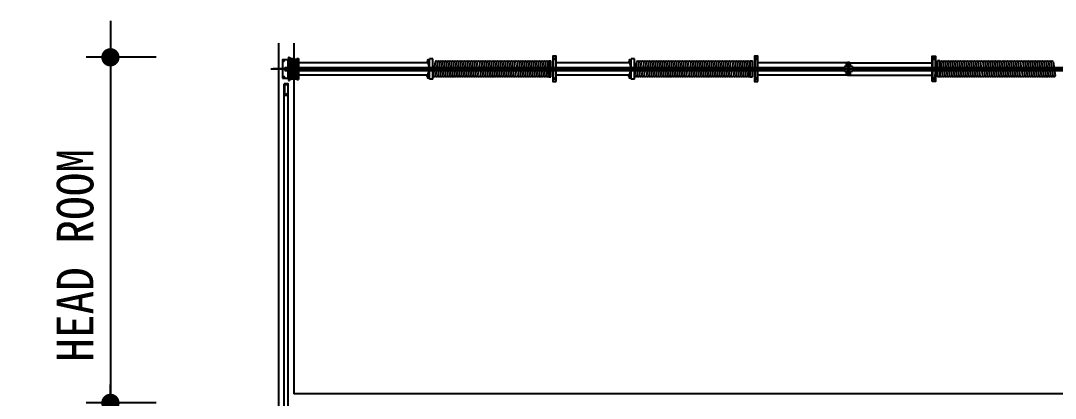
# Model space of a CAD drawing. Header units: millimetres. Extents: x 34479 to 326239, y 111570 to 168880.
# Drawn here: x 180905 to 185147, y 166001 to 167549 of the extents above; entities that cross this region are included whole.
import ezdxf

# ---------------------------------------------------------------- set-up
doc = ezdxf.new("R2010")
doc.units = ezdxf.units.MM
doc.header["$LTSCALE"] = 100
doc.header["$MEASUREMENT"] = 0
doc.header["$PDSIZE"] = -10
doc.layers.get('0').update_dxf_attribs({"linetype": 'CONTINUOUS'})
doc.layers.get('Defpoints').update_dxf_attribs({"color": 153, "linetype": 'CONTINUOUS'})
doc.layers.add('1212', color=7, linetype='CONTINUOUS', plot=False)
for name, color, linetype in [('A-DIMS', 7, 'CONTINUOUS'), ('OHD Frame', 2, 'CONTINUOUS'), ('OHD Track', 4, 'CONTINUOUS'), ('브라켓', 8, 'CONTINUOUS')]:
    doc.layers.add(name, color=color, linetype=linetype)
doc.styles.add('HY울릉도L', font='')
doc.styles.add('돋움체', font='')
doc.styles.get('HY울릉도L').set_extended_font_data('HYwulM')
doc.styles.get('돋움체').set_extended_font_data('DotumChe')
doc.dimstyles.new('CDIM', dxfattribs={"dimtxt": 3, "dimasz": 1.5, "dimexe": 2, "dimexo": 1, "dimgap": 1, "dimtad": 1, "dimdec": 0, "dimrnd": 0.5, "dimzin": 0, "dimdsep": 32, "dimlunit": 6, "dimtxsty": 'HY울릉도L', "dimblk1": '_CIDOT', "dimblk2": '_CIDOT', "dimsah": 1, "dimcen": 5.5, "dimclrd": 2, "dimclre": 2, "dimclrt": 7, "dimadec": 0, "dimazin": 0, "dimtfac": 1, "dimtdec": 0, "dimtix": 1, "dimtmove": 2, "dimatfit": 1, "dimldrblk": '_CIDOT', "dimfxl": 1, "dimtolj": 1, "dimtzin": 0, "dimlwd": -1, "dimarcsym": 0})

# ---------------------------------------------------------------- blocks, each defined once
blk = doc.blocks.new('_CIDOT')
at = {"color": 0, "linetype": 'ByBlock'}
blk.add_line((2, 0), (-1, 0), dxfattribs=at)
at = {"color": 0, "linetype": 'ByBlock', "const_width": 0.5}
blk.add_lwpolyline([(-0.25, 0, 1), (0.25, 0, 1)], format="xyb", close=True, dxfattribs=at)
blk = doc.blocks.new('*D212')
at = {"layer": 'A-DIMS', "lineweight": -2, "transparency": 16777216}
for p, q in [((181460.2, 167399.1), (181172.5, 167399.1)), ((181460.2, 165982.6), (181172.5, 165982.6))]:
    blk.add_line(p, q, dxfattribs=at)
at = {"layer": 'A-DIMS', "transparency": 16777216}
blk.add_line((181272.5, 167324.1), (181272.5, 166057.6), dxfattribs=at)
at = {"layer": 'Defpoints', "color": 0, "transparency": 16777216}
for p in [(181510.2, 167399.1, -16.1), (181272.5, 165982.6), (181510.2, 165982.6, -16.1)]:
    blk.add_point(p, dxfattribs=at)
at = {"layer": 'A-DIMS', "transparency": 16777216, "xscale": 75, "yscale": 75, "zscale": 75}
for p, rotation in [((181272.5, 167399.1), 90), ((181272.5, 165982.6), 270)]:
    blk.add_blockref('_CIDOT', p, dxfattribs=dict(at, rotation=rotation))
at = {"layer": 'A-DIMS', "color": 3, "transparency": 16777216, "insert": (181128.9, 166587.2), "char_height": 150, "attachment_point": 5, "rotation": 90, "style": '돋움체'}
blk.add_mtext('\\A1;HEAD ROOM', dxfattribs=at)
blk = doc.blocks.new('*D213')
at = {"layer": 'A-DIMS', "lineweight": -2, "transparency": 16777216}
for p, q in [((181460.2, 165982.6), (181172.5, 165982.6)), ((181460.2, 163432.6), (181172.5, 163432.6))]:
    blk.add_line(p, q, dxfattribs=at)
at = {"layer": 'A-DIMS', "transparency": 16777216}
blk.add_line((181272.5, 165907.6), (181272.5, 163507.6), dxfattribs=at)
at = {"layer": 'Defpoints', "color": 0, "transparency": 16777216}
for p in [(181510.2, 165982.6, -16.1), (181272.5, 163432.6), (181510.2, 163432.6, -16.1)]:
    blk.add_point(p, dxfattribs=at)
at = {"layer": 'A-DIMS', "transparency": 16777216, "xscale": 75, "yscale": 75, "zscale": 75}
for p, rotation in [((181272.5, 165982.6), 90), ((181272.5, 163432.6), 270)]:
    blk.add_blockref('_CIDOT', p, dxfattribs=dict(at, rotation=rotation))
at = {"layer": 'A-DIMS', "color": 3, "transparency": 16777216, "insert": (181128.3, 164663), "char_height": 150, "attachment_point": 5, "rotation": 90, "style": '돋움체'}
blk.add_mtext('\\A1;OPENING HEIGHT', dxfattribs=at)

msp = doc.modelspace()

# ---------------------------------------------------------------- linework, layer by layer
at = {"color": 0}
for p, q in [((182001.13, 167313.98, 0), (182001.13, 167388.98, 0)), ((184299.2, 167377.23, 0), (184299.2, 167325.73, 0)), ((184282.45, 167361.48, 0), (184282.45, 167341.48, 0)), ((184294.7, 167361.48, 0), (184282.45, 167361.48, 0)), ((184294.7, 167341.48, 0), (184282.45, 167341.48, 0)), ((184315.95, 167361.48, 0), (184303.7, 167361.48, 0)), ((184315.95, 167341.48, 0), (184303.7, 167341.48, 0)), ((184315.95, 167361.48, 0), (184315.95, 167341.48, 0))]:
    msp.add_line(p, q, dxfattribs=at)
at = {"color": 1, "linetype": 'Continuous'}
for p, q in [((182003.13, 167399.14, 0), (182003.13, 167303.81, 0)), ((182006.63, 167399.14, 0), (182006.63, 167303.81, 0)), ((182024.38, 167391.73, 0), (182006.63, 167396.14, 0)), ((182024.38, 167391.73, 0), (182024.38, 167311.23, 0)), ((182036.79, 167394.27, 0), (182036.79, 167308.68, 0)), ((182040.29, 167394.27, 0), (182040.29, 167308.68, 0)), ((182043.79, 167394.27, 0), (182043.79, 167308.68, 0)), ((182024.38, 167311.23, 0), (182006.63, 167306.81, 0))]:
    msp.add_line(p, q, dxfattribs=at)
at = {"color": 1}
for p, q in [((182003.13, 167399.14, 0), (182006.63, 167399.14, 0)), ((182024.38, 167391.73, 0), (182036.79, 167391.73, 0)), ((182036.79, 167394.27, 0), (182043.79, 167394.27, 0)), ((182574.46, 167376.39, 0), (182043.79, 167376.39, 0)), ((183401.1, 167376.39, 0), (183100.24, 167376.39, 0)), ((184294.7, 167376.16, 0), (183926.81, 167376.16, 0)), ((184303.7, 167376.16, 0), (184641.8, 167376.16, 0)), ((182574.46, 167326.39, 0), (182043.79, 167326.39, 0)), ((183401.1, 167326.39, 0), (183100.3, 167326.39, 0)), ((184294.7, 167326.39, 0), (183926.93, 167326.39, 0)), ((184303.7, 167326.39, 0), (184641.68, 167326.39, 0)), ((182003.13, 167303.81, 0), (182006.63, 167303.81, 0)), ((182024.38, 167311.23, 0), (182036.79, 167311.23, 0)), ((182036.79, 167308.68, 0), (182043.79, 167308.68, 0))]:
    msp.add_line(p, q, dxfattribs=at)
at = {"color": 8, "linetype": 'Continuous'}
for p, q in [((182010.38, 167395.21, 0), (182010.38, 167307.74, 0)), ((182013.88, 167394.34, 0), (182013.88, 167308.61, 0)), ((182017.38, 167393.47, 0), (182017.38, 167309.48, 0)), ((182020.88, 167392.6, 0), (182020.88, 167310.35, 0)), ((182026.66, 167391.73, 0), (182026.66, 167311.23, 0)), ((182029.11, 167391.73, 0), (182029.11, 167311.23, 0)), ((182031.56, 167391.73, 0), (182031.56, 167311.23, 0)), ((182034.01, 167391.73, 0), (182034.01, 167311.23, 0))]:
    msp.add_line(p, q, dxfattribs=at)
at = {"color": 3}
for p, q in [((182571.91, 167384.67, 0), (182578.35, 167363.76, 0)), ((182580.78, 167388.66, 0), (182575.89, 167388.66, 0)), ((182578.35, 167363.76, 0), (182578.35, 167360, 0)), ((182580.78, 167309.99, 0), (182580.78, 167392.96, 0)), ((182594.77, 167392.96, 0), (182580.78, 167392.96, 0)), ((182594.77, 167309.99, 0), (182594.77, 167392.96, 0)), ((182603.6, 167380.23, 0), (182595.32, 167322.72, 0)), ((182613.23, 167380.23, 0), (182604.96, 167322.72, 0)), ((182622.87, 167380.23, 0), (182614.59, 167322.72, 0)), ((182632.5, 167380.23, 0), (182624.22, 167322.72, 0)), ((182642.14, 167380.23, 0), (182633.86, 167322.72, 0)), ((182651.77, 167380.23, 0), (182643.49, 167322.72, 0)), ((182661.41, 167380.23, 0), (182653.13, 167322.72, 0)), ((182671.04, 167380.23, 0), (182662.76, 167322.72, 0)), ((182680.67, 167380.23, 0), (182672.4, 167322.72, 0)), ((182690.31, 167380.23, 0), (182682.03, 167322.72, 0)), ((182699.94, 167380.23, 0), (182691.67, 167322.72, 0)), ((182709.58, 167380.23, 0), (182701.3, 167322.72, 0)), ((182719.21, 167380.23, 0), (182710.93, 167322.72, 0)), ((182728.85, 167380.23, 0), (182720.57, 167322.72, 0)), ((182738.48, 167380.23, 0), (182730.2, 167322.72, 0)), ((182748.12, 167380.23, 0), (182739.84, 167322.72, 0)), ((182757.75, 167380.23, 0), (182749.47, 167322.72, 0)), ((182767.38, 167380.23, 0), (182759.11, 167322.72, 0)), ((182777.02, 167380.23, 0), (182768.74, 167322.72, 0)), ((182786.65, 167380.23, 0), (182778.38, 167322.72, 0)), ((182796.29, 167380.23, 0), (182788.01, 167322.72, 0)), ((182805.92, 167380.23, 0), (182797.65, 167322.72, 0)), ((182815.56, 167380.23, 0), (182807.28, 167322.72, 0)), ((182825.45, 167380.23, 0), (182817.17, 167322.72, 0)), ((182835.09, 167380.23, 0), (182826.81, 167322.72, 0)), ((182844.72, 167380.23, 0), (182836.44, 167322.72, 0)), ((182854.35, 167380.23, 0), (182846.08, 167322.72, 0)), ((182863.99, 167380.23, 0), (182855.71, 167322.72, 0)), ((182873.62, 167380.23, 0), (182865.35, 167322.72, 0)), ((182883.26, 167380.23, 0), (182874.98, 167322.72, 0)), ((182892.89, 167380.23, 0), (182884.61, 167322.72, 0)), ((182902.53, 167380.23, 0), (182894.25, 167322.72, 0)), ((182912.16, 167380.23, 0), (182903.88, 167322.72, 0)), ((182921.8, 167380.23, 0), (182913.52, 167322.72, 0)), ((182931.43, 167380.23, 0), (182923.15, 167322.72, 0)), ((182941.06, 167380.23, 0), (182932.79, 167322.72, 0)), ((182950.7, 167380.23, 0), (182942.42, 167322.72, 0)), ((182960.33, 167380.23, 0), (182952.06, 167322.72, 0)), ((182969.97, 167380.23, 0), (182961.69, 167322.72, 0)), ((182979.6, 167380.23, 0), (182971.32, 167322.72, 0)), ((182989.24, 167380.23, 0), (182980.96, 167322.72, 0)), ((182998.87, 167380.23, 0), (182990.59, 167322.72, 0)), ((183008.51, 167380.23, 0), (183000.23, 167322.72, 0)), ((183018.14, 167380.23, 0), (183009.86, 167322.72, 0)), ((183027.77, 167380.23, 0), (183019.5, 167322.72, 0)), ((183027.77, 167380.23, 0), (183019.5, 167322.72, 0)), ((183037.41, 167380.23, 0), (183029.13, 167322.72, 0)), ((183047.04, 167380.23, 0), (183038.77, 167322.72, 0)), ((183056.68, 167380.23, 0), (183048.4, 167322.72, 0)), ((183066.31, 167380.23, 0), (183058.04, 167322.72, 0)), ((183068.45, 167318.44, 0), (183068.45, 167384.51, 0)), ((183068.45, 167384.51, 0), (183078.18, 167384.51, 0)), ((183068.45, 167380.23, 0), (183068.45, 167322.72, 0)), ((183078.18, 167318.44, 0), (183078.18, 167384.51, 0)), ((183398.48, 167384.67, 0), (183404.91, 167363.76, 0)), ((183407.35, 167388.66, 0), (183402.46, 167388.66, 0)), ((183404.91, 167363.76, 0), (183404.91, 167360, 0)), ((183407.35, 167309.99, 0), (183407.35, 167392.96, 0)), ((183421.34, 167392.96, 0), (183407.35, 167392.96, 0)), ((183421.34, 167309.99, 0), (183421.34, 167392.96, 0)), ((183430.17, 167380.23, 0), (183421.89, 167322.72, 0)), ((183439.8, 167380.23, 0), (183431.52, 167322.72, 0)), ((183449.43, 167380.23, 0), (183441.16, 167322.72, 0)), ((183459.07, 167380.23, 0), (183450.79, 167322.72, 0)), ((183468.7, 167380.23, 0), (183460.43, 167322.72, 0)), ((183478.34, 167380.23, 0), (183470.06, 167322.72, 0)), ((183487.97, 167380.23, 0), (183479.7, 167322.72, 0)), ((183497.61, 167380.23, 0), (183489.33, 167322.72, 0)), ((183507.24, 167380.23, 0), (183498.96, 167322.72, 0)), ((183516.88, 167380.23, 0), (183508.6, 167322.72, 0)), ((183526.51, 167380.23, 0), (183518.23, 167322.72, 0)), ((183536.14, 167380.23, 0), (183527.87, 167322.72, 0)), ((183545.78, 167380.23, 0), (183537.5, 167322.72, 0)), ((183555.41, 167380.23, 0), (183547.14, 167322.72, 0)), ((183565.05, 167380.23, 0), (183556.77, 167322.72, 0)), ((183574.68, 167380.23, 0), (183566.41, 167322.72, 0)), ((183584.32, 167380.23, 0), (183576.04, 167322.72, 0)), ((183593.95, 167380.23, 0), (183585.67, 167322.72, 0)), ((183603.59, 167380.23, 0), (183595.31, 167322.72, 0)), ((183613.22, 167380.23, 0), (183604.94, 167322.72, 0)), ((183622.85, 167380.23, 0), (183614.58, 167322.72, 0)), ((183632.49, 167380.23, 0), (183624.21, 167322.72, 0)), ((183642.12, 167380.23, 0), (183633.85, 167322.72, 0)), ((183652.02, 167380.23, 0), (183643.74, 167322.72, 0)), ((183661.65, 167380.23, 0), (183653.38, 167322.72, 0)), ((183671.29, 167380.23, 0), (183663.01, 167322.72, 0)), ((183680.92, 167380.23, 0), (183672.64, 167322.72, 0)), ((183690.56, 167380.23, 0), (183682.28, 167322.72, 0)), ((183700.19, 167380.23, 0), (183691.91, 167322.72, 0)), ((183709.82, 167380.23, 0), (183701.55, 167322.72, 0)), ((183719.46, 167380.23, 0), (183711.18, 167322.72, 0)), ((183729.09, 167380.23, 0), (183720.82, 167322.72, 0)), ((183738.73, 167380.23, 0), (183730.45, 167322.72, 0)), ((183748.36, 167380.23, 0), (183740.09, 167322.72, 0)), ((183758, 167380.23, 0), (183749.72, 167322.72, 0)), ((183767.63, 167380.23, 0), (183759.35, 167322.72, 0)), ((183777.27, 167380.23, 0), (183768.99, 167322.72, 0)), ((183786.9, 167380.23, 0), (183778.62, 167322.72, 0)), ((183796.53, 167380.23, 0), (183788.26, 167322.72, 0)), ((183806.17, 167380.23, 0), (183797.89, 167322.72, 0)), ((183815.8, 167380.23, 0), (183807.53, 167322.72, 0)), ((183825.44, 167380.23, 0), (183817.16, 167322.72, 0)), ((183835.07, 167380.23, 0), (183826.8, 167322.72, 0)), ((183844.71, 167380.23, 0), (183836.43, 167322.72, 0)), ((183854.34, 167380.23, 0), (183846.06, 167322.72, 0)), ((183854.34, 167380.23, 0), (183846.06, 167322.72, 0)), ((183863.98, 167380.23, 0), (183855.7, 167322.72, 0)), ((183873.61, 167380.23, 0), (183865.33, 167322.72, 0)), ((183883.24, 167380.23, 0), (183874.97, 167322.72, 0)), ((183892.88, 167380.23, 0), (183884.6, 167322.72, 0)), ((183895.02, 167318.44, 0), (183895.02, 167384.51, 0)), ((183895.02, 167384.51, 0), (183904.75, 167384.51, 0)), ((183895.02, 167380.23, 0), (183895.02, 167322.72, 0)), ((183904.75, 167318.44, 0), (183904.75, 167384.51, 0)), ((184663.87, 167318.44, 0), (184663.87, 167384.51, 0)), ((184673.6, 167384.51, 0), (184663.87, 167384.51, 0)), ((184673.6, 167318.44, 0), (184673.6, 167384.51, 0)), ((184673.6, 167380.23, 0), (184673.6, 167322.72, 0)), ((184675.73, 167380.23, 0), (184684.01, 167322.72, 0)), ((184685.37, 167380.23, 0), (184693.65, 167322.72, 0)), ((184695, 167380.23, 0), (184703.28, 167322.72, 0)), ((184704.64, 167380.23, 0), (184712.91, 167322.72, 0)), ((184714.27, 167380.23, 0), (184722.55, 167322.72, 0)), ((184714.27, 167380.23, 0), (184722.55, 167322.72, 0)), ((184723.91, 167380.23, 0), (184732.18, 167322.72, 0)), ((184733.54, 167380.23, 0), (184741.82, 167322.72, 0)), ((184743.17, 167380.23, 0), (184751.45, 167322.72, 0)), ((184752.81, 167380.23, 0), (184761.09, 167322.72, 0)), ((184762.44, 167380.23, 0), (184770.72, 167322.72, 0)), ((184772.08, 167380.23, 0), (184780.36, 167322.72, 0)), ((184781.71, 167380.23, 0), (184789.99, 167322.72, 0)), ((184791.35, 167380.23, 0), (184799.62, 167322.72, 0)), ((184800.98, 167380.23, 0), (184809.26, 167322.72, 0)), ((184810.62, 167380.23, 0), (184818.89, 167322.72, 0)), ((184820.25, 167380.23, 0), (184828.53, 167322.72, 0)), ((184829.88, 167380.23, 0), (184838.16, 167322.72, 0)), ((184839.52, 167380.23, 0), (184847.8, 167322.72, 0)), ((184849.15, 167380.23, 0), (184857.43, 167322.72, 0)), ((184858.79, 167380.23, 0), (184867.07, 167322.72, 0)), ((184868.42, 167380.23, 0), (184876.7, 167322.72, 0)), ((184878.06, 167380.23, 0), (184886.33, 167322.72, 0)), ((184887.69, 167380.23, 0), (184895.97, 167322.72, 0)), ((184897.33, 167380.23, 0), (184905.6, 167322.72, 0)), ((184906.96, 167380.23, 0), (184915.24, 167322.72, 0)), ((184916.6, 167380.23, 0), (184924.87, 167322.72, 0)), ((184926.49, 167380.23, 0), (184934.77, 167322.72, 0)), ((184936.12, 167380.23, 0), (184944.4, 167322.72, 0)), ((184945.76, 167380.23, 0), (184954.04, 167322.72, 0)), ((184955.39, 167380.23, 0), (184963.67, 167322.72, 0)), ((184965.03, 167380.23, 0), (184973.3, 167322.72, 0)), ((184974.66, 167380.23, 0), (184982.94, 167322.72, 0)), ((184984.3, 167380.23, 0), (184992.57, 167322.72, 0)), ((184993.93, 167380.23, 0), (185002.21, 167322.72, 0)), ((185003.56, 167380.23, 0), (185011.84, 167322.72, 0)), ((185013.2, 167380.23, 0), (185021.48, 167322.72, 0)), ((185022.83, 167380.23, 0), (185031.11, 167322.72, 0)), ((185032.47, 167380.23, 0), (185040.75, 167322.72, 0)), ((185042.1, 167380.23, 0), (185050.38, 167322.72, 0)), ((185051.74, 167380.23, 0), (185060.01, 167322.72, 0)), ((185061.37, 167380.23, 0), (185069.65, 167322.72, 0)), ((185071.01, 167380.23, 0), (185079.28, 167322.72, 0)), ((185080.64, 167380.23, 0), (185088.92, 167322.72, 0)), ((185090.28, 167380.23, 0), (185098.55, 167322.72, 0)), ((185099.91, 167380.23, 0), (185108.19, 167322.72, 0)), ((185109.54, 167380.23, 0), (185117.82, 167322.72, 0)), ((185119.18, 167380.23, 0), (185127.46, 167322.72, 0)), ((185128.81, 167380.23, 0), (185137.09, 167322.72, 0)), ((185138.45, 167380.23, 0), (185146.72, 167322.72, 0)), ((182571.91, 167318.28, 0), (182578.35, 167339.19, 0)), ((182578.35, 167339.19, 0), (182578.35, 167342.95, 0)), ((183398.48, 167318.28, 0), (183404.91, 167339.19, 0)), ((183404.91, 167339.19, 0), (183404.91, 167342.95, 0)), ((181985.55, 163432.59, 0), (181985.55, 167289.71, 0)), ((182000.95, 163432.59, 0), (182000.95, 167289.71, 0)), ((182580.78, 167314.29, 0), (182575.89, 167314.29, 0)), ((182594.77, 167309.99, 0), (182580.78, 167309.99, 0)), ((183068.45, 167318.44, 0), (183078.18, 167318.44, 0)), ((183407.35, 167314.29, 0), (183402.46, 167314.29, 0)), ((183421.34, 167309.99, 0), (183407.35, 167309.99, 0)), ((183895.02, 167318.44, 0), (183904.75, 167318.44, 0)), ((184673.6, 167318.44, 0), (184663.87, 167318.44, 0))]:
    msp.add_line(p, q, dxfattribs=at)
at = {"color": 8}
for p, q in [((181929.8, 167351.48, 0), (186649.22, 167351.48, 0)), ((186649.22, 167351.48, 0), (181939.47, 167351.48, 0))]:
    msp.add_line(p, q, dxfattribs=at)
at = {"color": 2}
for p, q in [((181987.01, 167357.73, 0), (182003.13, 167357.73, 0)), ((181987.01, 167357.73, 0), (181987.01, 167345.23, 0)), ((181987.01, 167345.23, 0), (182003.13, 167345.23, 0)), ((182043.79, 167357.73, 0), (184282.45, 167357.73, 0)), ((182043.79, 167345.23, 0), (184282.45, 167345.23, 0)), ((184315.95, 167357.73, 0), (186554.62, 167357.73, 0)), ((184315.95, 167345.23, 0), (186554.62, 167345.23, 0))]:
    msp.add_line(p, q, dxfattribs=at)
at = {"color": 0, "elevation": 0}
for points in [[(181978.13, 167313.98), (182003.13, 167313.98), (182003.13, 167388.98), (181978.13, 167388.98)], [(184294.7, 167377.23), (184294.7, 167325.73), (184303.7, 167325.73), (184303.7, 167377.23)]]:
    msp.add_lwpolyline(points, close=True, dxfattribs=at)
at = {"color": 0}
for centre in [(181983.38, 167384.48, 0), (181983.38, 167318.48, 0)]:
    msp.add_circle(centre, 2.25, dxfattribs=at)
at = {"color": 3}
for centre in [(182576.85, 167351.48, 0), (183403.42, 167351.48, 0)]:
    msp.add_circle(centre, 3.9, dxfattribs=at)
for centre, radius, start, end in [((182576.34, 167384.23, 0), 4.45, 95.75821, 174.36248), ((182608.42, 167377.83, 0), 5.38, 26.49712, 153.50288), ((182618.05, 167377.83, 0), 5.38, 26.49712, 153.50288), ((182627.68, 167377.83, 0), 5.38, 26.49712, 153.50288), ((182637.32, 167377.83, 0), 5.38, 26.49712, 153.50288), ((182646.95, 167377.83, 0), 5.38, 26.49712, 153.50288), ((182656.59, 167377.83, 0), 5.38, 26.49712, 153.50288), ((182666.22, 167377.83, 0), 5.38, 26.49712, 153.50288), ((182675.86, 167377.83, 0), 5.38, 26.49712, 153.50288), ((182685.49, 167377.83, 0), 5.38, 26.49712, 153.50288), ((182695.13, 167377.83, 0), 5.38, 26.49712, 153.50288), ((182704.76, 167377.83, 0), 5.38, 26.49712, 153.50288), ((182714.39, 167377.83, 0), 5.38, 26.49712, 153.50288), ((182724.03, 167377.83, 0), 5.38, 26.49712, 153.50288), ((182733.66, 167377.83, 0), 5.38, 26.49712, 153.50288), ((182743.3, 167377.83, 0), 5.38, 26.49712, 153.50288), ((182752.93, 167377.83, 0), 5.38, 26.49712, 153.50288), ((182762.57, 167377.83, 0), 5.38, 26.49712, 153.50288), ((182772.2, 167377.83, 0), 5.38, 26.49712, 153.50288), ((182781.84, 167377.83, 0), 5.38, 26.49712, 153.50288), ((182791.47, 167377.83, 0), 5.38, 26.49712, 153.50288), ((182801.1, 167377.83, 0), 5.38, 26.49712, 153.50288), ((182810.74, 167377.83, 0), 5.38, 26.49712, 153.50288), ((182820.63, 167377.83, 0), 5.38, 26.49712, 153.50288), ((182830.27, 167377.83, 0), 5.38, 26.49712, 153.50288), ((182839.9, 167377.83, 0), 5.38, 26.49712, 153.50288), ((182849.54, 167377.83, 0), 5.38, 26.49712, 153.50288), ((182859.17, 167377.83, 0), 5.38, 26.49712, 153.50288), ((182868.81, 167377.83, 0), 5.38, 26.49712, 153.50288), ((182878.44, 167377.83, 0), 5.38, 26.49712, 153.50288), ((182888.07, 167377.83, 0), 5.38, 26.49712, 153.50288), ((182897.71, 167377.83, 0), 5.38, 26.49712, 153.50288), ((182907.34, 167377.83, 0), 5.38, 26.49712, 153.50288), ((182916.98, 167377.83, 0), 5.38, 26.49712, 153.50288), ((182926.61, 167377.83, 0), 5.38, 26.49712, 153.50288), ((182936.25, 167377.83, 0), 5.38, 26.49712, 153.50288), ((182945.88, 167377.83, 0), 5.38, 26.49712, 153.50288), ((182955.52, 167377.83, 0), 5.38, 26.49712, 153.50288), ((182965.15, 167377.83, 0), 5.38, 26.49712, 153.50288), ((182974.78, 167377.83, 0), 5.38, 26.49712, 153.50288), ((182984.42, 167377.83, 0), 5.38, 26.49712, 153.50288), ((182994.05, 167377.83, 0), 5.38, 26.49712, 153.50288), ((183003.69, 167377.83, 0), 5.38, 26.49712, 153.50288), ((183013.32, 167377.83, 0), 5.38, 26.49712, 153.50288), ((183022.96, 167377.83, 0), 5.38, 26.49712, 153.50288), ((183032.59, 167377.83, 0), 5.38, 26.49712, 153.50288), ((183042.23, 167377.83, 0), 5.38, 26.49712, 153.50288), ((183051.86, 167377.83, 0), 5.38, 26.49712, 153.50288), ((183061.49, 167377.83, 0), 5.38, 26.49712, 153.50288), ((183402.9, 167384.23, 0), 4.45, 95.75821, 174.36248), ((183434.98, 167377.83, 0), 5.38, 26.49712, 153.50288), ((183444.62, 167377.83, 0), 5.38, 26.49712, 153.50288), ((183454.25, 167377.83, 0), 5.38, 26.49712, 153.50288), ((183463.89, 167377.83, 0), 5.38, 26.49712, 153.50288), ((183473.52, 167377.83, 0), 5.38, 26.49712, 153.50288), ((183483.15, 167377.83, 0), 5.38, 26.49712, 153.50288), ((183492.79, 167377.83, 0), 5.38, 26.49712, 153.50288), ((183502.42, 167377.83, 0), 5.38, 26.49712, 153.50288), ((183512.06, 167377.83, 0), 5.38, 26.49712, 153.50288), ((183521.69, 167377.83, 0), 5.38, 26.49712, 153.50288), ((183531.33, 167377.83, 0), 5.38, 26.49712, 153.50288), ((183540.96, 167377.83, 0), 5.38, 26.49712, 153.50288), ((183550.6, 167377.83, 0), 5.38, 26.49712, 153.50288), ((183560.23, 167377.83, 0), 5.38, 26.49712, 153.50288), ((183569.86, 167377.83, 0), 5.38, 26.49712, 153.50288), ((183579.5, 167377.83, 0), 5.38, 26.49712, 153.50288), ((183589.13, 167377.83, 0), 5.38, 26.49712, 153.50288), ((183598.77, 167377.83, 0), 5.38, 26.49712, 153.50288), ((183608.4, 167377.83, 0), 5.38, 26.49712, 153.50288), ((183618.04, 167377.83, 0), 5.38, 26.49712, 153.50288), ((183627.67, 167377.83, 0), 5.38, 26.49712, 153.50288), ((183637.31, 167377.83, 0), 5.38, 26.49712, 153.50288), ((183647.2, 167377.83, 0), 5.38, 26.49712, 153.50288), ((183656.83, 167377.83, 0), 5.38, 26.49712, 153.50288), ((183666.47, 167377.83, 0), 5.38, 26.49712, 153.50288), ((183676.1, 167377.83, 0), 5.38, 26.49712, 153.50288), ((183685.74, 167377.83, 0), 5.38, 26.49712, 153.50288), ((183695.37, 167377.83, 0), 5.38, 26.49712, 153.50288), ((183705.01, 167377.83, 0), 5.38, 26.49712, 153.50288), ((183714.64, 167377.83, 0), 5.38, 26.49712, 153.50288), ((183724.28, 167377.83, 0), 5.38, 26.49712, 153.50288), ((183733.91, 167377.83, 0), 5.38, 26.49712, 153.50288), ((183743.54, 167377.83, 0), 5.38, 26.49712, 153.50288), ((183753.18, 167377.83, 0), 5.38, 26.49712, 153.50288), ((183762.81, 167377.83, 0), 5.38, 26.49712, 153.50288), ((183772.45, 167377.83, 0), 5.38, 26.49712, 153.50288), ((183782.08, 167377.83, 0), 5.38, 26.49712, 153.50288), ((183791.72, 167377.83, 0), 5.38, 26.49712, 153.50288), ((183801.35, 167377.83, 0), 5.38, 26.49712, 153.50288), ((183810.99, 167377.83, 0), 5.38, 26.49712, 153.50288), ((183820.62, 167377.83, 0), 5.38, 26.49712, 153.50288), ((183830.25, 167377.83, 0), 5.38, 26.49712, 153.50288), ((183839.89, 167377.83, 0), 5.38, 26.49712, 153.50288), ((183849.52, 167377.83, 0), 5.38, 26.49712, 153.50288), ((183859.16, 167377.83, 0), 5.38, 26.49712, 153.50288), ((183868.79, 167377.83, 0), 5.38, 26.49712, 153.50288), ((183878.43, 167377.83, 0), 5.38, 26.49712, 153.50288), ((183888.06, 167377.83, 0), 5.38, 26.49712, 153.50288), ((184680.55, 167377.83, 0), 5.38, 26.49712, 153.50288), ((184690.19, 167377.83, 0), 5.38, 26.49712, 153.50288), ((184699.82, 167377.83, 0), 5.38, 26.49712, 153.50288), ((184709.45, 167377.83, 0), 5.38, 26.49712, 153.50288), ((184719.09, 167377.83, 0), 5.38, 26.49712, 153.50288), ((184728.72, 167377.83, 0), 5.38, 26.49712, 153.50288), ((184738.36, 167377.83, 0), 5.38, 26.49712, 153.50288), ((184747.99, 167377.83, 0), 5.38, 26.49712, 153.50288), ((184757.63, 167377.83, 0), 5.38, 26.49712, 153.50288), ((184767.26, 167377.83, 0), 5.38, 26.49712, 153.50288), ((184776.9, 167377.83, 0), 5.38, 26.49712, 153.50288), ((184786.53, 167377.83, 0), 5.38, 26.49712, 153.50288), ((184796.16, 167377.83, 0), 5.38, 26.49712, 153.50288), ((184805.8, 167377.83, 0), 5.38, 26.49712, 153.50288), ((184815.43, 167377.83, 0), 5.38, 26.49712, 153.50288), ((184825.07, 167377.83, 0), 5.38, 26.49712, 153.50288), ((184834.7, 167377.83, 0), 5.38, 26.49712, 153.50288), ((184844.34, 167377.83, 0), 5.38, 26.49712, 153.50288), ((184853.97, 167377.83, 0), 5.38, 26.49712, 153.50288), ((184863.61, 167377.83, 0), 5.38, 26.49712, 153.50288), ((184873.24, 167377.83, 0), 5.38, 26.49712, 153.50288), ((184882.87, 167377.83, 0), 5.38, 26.49712, 153.50288), ((184892.51, 167377.83, 0), 5.38, 26.49712, 153.50288), ((184902.14, 167377.83, 0), 5.38, 26.49712, 153.50288), ((184911.78, 167377.83, 0), 5.38, 26.49712, 153.50288), ((184921.41, 167377.83, 0), 5.38, 26.49712, 153.50288), ((184931.31, 167377.83, 0), 5.38, 26.49712, 153.50288), ((184940.94, 167377.83, 0), 5.38, 26.49712, 153.50288), ((184950.58, 167377.83, 0), 5.38, 26.49712, 153.50288), ((184960.21, 167377.83, 0), 5.38, 26.49712, 153.50288), ((184969.84, 167377.83, 0), 5.38, 26.49712, 153.50288), ((184979.48, 167377.83, 0), 5.38, 26.49712, 153.50288), ((184989.11, 167377.83, 0), 5.38, 26.49712, 153.50288), ((184998.75, 167377.83, 0), 5.38, 26.49712, 153.50288), ((185008.38, 167377.83, 0), 5.38, 26.49712, 153.50288), ((185018.02, 167377.83, 0), 5.38, 26.49712, 153.50288), ((185027.65, 167377.83, 0), 5.38, 26.49712, 153.50288), ((185037.29, 167377.83, 0), 5.38, 26.49712, 153.50288), ((185046.92, 167377.83, 0), 5.38, 26.49712, 153.50288), ((185056.55, 167377.83, 0), 5.38, 26.49712, 153.50288), ((185066.19, 167377.83, 0), 5.38, 26.49712, 153.50288), ((185075.82, 167377.83, 0), 5.38, 26.49712, 153.50288), ((185085.46, 167377.83, 0), 5.38, 26.49712, 153.50288), ((185095.09, 167377.83, 0), 5.38, 26.49712, 153.50288), ((185104.73, 167377.83, 0), 5.38, 26.49712, 153.50288), ((185114.36, 167377.83, 0), 5.38, 26.49712, 153.50288), ((185124, 167377.83, 0), 5.38, 26.49712, 153.50288), ((185133.63, 167377.83, 0), 5.38, 26.49712, 153.50288), ((182580.78, 167351.48, 0), 8.87, 90, 270), ((182600.14, 167325.12, 0), 5.38, 206.49712, 333.50288), ((182609.77, 167325.12, 0), 5.38, 206.49712, 333.50288), ((182619.41, 167325.12, 0), 5.38, 206.49712, 333.50288), ((182629.04, 167325.12, 0), 5.38, 206.49712, 333.50288), ((182638.68, 167325.12, 0), 5.38, 206.49712, 333.50288), ((182648.31, 167325.12, 0), 5.38, 206.49712, 333.50288), ((182657.95, 167325.12, 0), 5.38, 206.49712, 333.50288), ((182667.58, 167325.12, 0), 5.38, 206.49712, 333.50288), ((182677.21, 167325.12, 0), 5.38, 206.49712, 333.50288), ((182686.85, 167325.12, 0), 5.38, 206.49712, 333.50288), ((182696.48, 167325.12, 0), 5.38, 206.49712, 333.50288), ((182706.12, 167325.12, 0), 5.38, 206.49712, 333.50288), ((182715.75, 167325.12, 0), 5.38, 206.49712, 333.50288), ((182725.39, 167325.12, 0), 5.38, 206.49712, 333.50288), ((182735.02, 167325.12, 0), 5.38, 206.49712, 333.50288), ((182744.66, 167325.12, 0), 5.38, 206.49712, 333.50288), ((182754.29, 167325.12, 0), 5.38, 206.49712, 333.50288), ((182763.92, 167325.12, 0), 5.38, 206.49712, 333.50288), ((182773.56, 167325.12, 0), 5.38, 206.49712, 333.50288), ((182783.19, 167325.12, 0), 5.38, 206.49712, 333.50288), ((182792.83, 167325.12, 0), 5.38, 206.49712, 333.50288), ((182802.46, 167325.12, 0), 5.38, 206.49712, 333.50288), ((182812.36, 167325.12, 0), 5.38, 206.49712, 333.50288), ((182821.99, 167325.12, 0), 5.38, 206.49712, 333.50288), ((182831.63, 167325.12, 0), 5.38, 206.49712, 333.50288), ((182841.26, 167325.12, 0), 5.38, 206.49712, 333.50288), ((182850.89, 167325.12, 0), 5.38, 206.49712, 333.50288), ((182860.53, 167325.12, 0), 5.38, 206.49712, 333.50288), ((182870.16, 167325.12, 0), 5.38, 206.49712, 333.50288), ((182879.8, 167325.12, 0), 5.38, 206.49712, 333.50288), ((182889.43, 167325.12, 0), 5.38, 206.49712, 333.50288), ((182899.07, 167325.12, 0), 5.38, 206.49712, 333.50288), ((182908.7, 167325.12, 0), 5.38, 206.49712, 333.50288), ((182918.34, 167325.12, 0), 5.38, 206.49712, 333.50288), ((182927.97, 167325.12, 0), 5.38, 206.49712, 333.50288), ((182937.6, 167325.12, 0), 5.38, 206.49712, 333.50288), ((182947.24, 167325.12, 0), 5.38, 206.49712, 333.50288), ((182956.87, 167325.12, 0), 5.38, 206.49712, 333.50288), ((182966.51, 167325.12, 0), 5.38, 206.49712, 333.50288), ((182976.14, 167325.12, 0), 5.38, 206.49712, 333.50288), ((182985.78, 167325.12, 0), 5.38, 206.49712, 333.50288), ((182995.41, 167325.12, 0), 5.38, 206.49712, 333.50288), ((183005.05, 167325.12, 0), 5.38, 206.49712, 333.50288), ((183014.68, 167325.12, 0), 5.38, 206.49712, 333.50288), ((183024.31, 167325.12, 0), 5.38, 206.49712, 333.50288), ((183033.95, 167325.12, 0), 5.38, 206.49712, 333.50288), ((183043.58, 167325.12, 0), 5.38, 206.49712, 333.50288), ((183053.22, 167325.12, 0), 5.38, 206.49712, 333.50288), ((183062.85, 167325.12, 0), 5.38, 206.49712, 333.50288), ((183407.35, 167351.48, 0), 8.87, 90, 270), ((183426.71, 167325.12, 0), 5.38, 206.49712, 333.50288), ((183436.34, 167325.12, 0), 5.38, 206.49712, 333.50288), ((183445.97, 167325.12, 0), 5.38, 206.49712, 333.50288), ((183455.61, 167325.12, 0), 5.38, 206.49712, 333.50288), ((183465.24, 167325.12, 0), 5.38, 206.49712, 333.50288), ((183474.88, 167325.12, 0), 5.38, 206.49712, 333.50288), ((183484.51, 167325.12, 0), 5.38, 206.49712, 333.50288), ((183494.15, 167325.12, 0), 5.38, 206.49712, 333.50288), ((183503.78, 167325.12, 0), 5.38, 206.49712, 333.50288), ((183513.42, 167325.12, 0), 5.38, 206.49712, 333.50288), ((183523.05, 167325.12, 0), 5.38, 206.49712, 333.50288), ((183532.68, 167325.12, 0), 5.38, 206.49712, 333.50288), ((183542.32, 167325.12, 0), 5.38, 206.49712, 333.50288), ((183551.95, 167325.12, 0), 5.38, 206.49712, 333.50288), ((183561.59, 167325.12, 0), 5.38, 206.49712, 333.50288), ((183571.22, 167325.12, 0), 5.38, 206.49712, 333.50288), ((183580.86, 167325.12, 0), 5.38, 206.49712, 333.50288), ((183590.49, 167325.12, 0), 5.38, 206.49712, 333.50288), ((183600.13, 167325.12, 0), 5.38, 206.49712, 333.50288), ((183609.76, 167325.12, 0), 5.38, 206.49712, 333.50288), ((183619.39, 167325.12, 0), 5.38, 206.49712, 333.50288), ((183629.03, 167325.12, 0), 5.38, 206.49712, 333.50288), ((183638.92, 167325.12, 0), 5.38, 206.49712, 333.50288), ((183648.56, 167325.12, 0), 5.38, 206.49712, 333.50288), ((183658.19, 167325.12, 0), 5.38, 206.49712, 333.50288), ((183667.83, 167325.12, 0), 5.38, 206.49712, 333.50288), ((183677.46, 167325.12, 0), 5.38, 206.49712, 333.50288), ((183687.1, 167325.12, 0), 5.38, 206.49712, 333.50288), ((183696.73, 167325.12, 0), 5.38, 206.49712, 333.50288), ((183706.36, 167325.12, 0), 5.38, 206.49712, 333.50288), ((183716, 167325.12, 0), 5.38, 206.49712, 333.50288), ((183725.63, 167325.12, 0), 5.38, 206.49712, 333.50288), ((183735.27, 167325.12, 0), 5.38, 206.49712, 333.50288), ((183744.9, 167325.12, 0), 5.38, 206.49712, 333.50288), ((183754.54, 167325.12, 0), 5.38, 206.49712, 333.50288), ((183764.17, 167325.12, 0), 5.38, 206.49712, 333.50288), ((183773.81, 167325.12, 0), 5.38, 206.49712, 333.50288), ((183783.44, 167325.12, 0), 5.38, 206.49712, 333.50288), ((183793.07, 167325.12, 0), 5.38, 206.49712, 333.50288), ((183802.71, 167325.12, 0), 5.38, 206.49712, 333.50288), ((183812.34, 167325.12, 0), 5.38, 206.49712, 333.50288), ((183821.98, 167325.12, 0), 5.38, 206.49712, 333.50288), ((183831.61, 167325.12, 0), 5.38, 206.49712, 333.50288), ((183841.25, 167325.12, 0), 5.38, 206.49712, 333.50288), ((183850.88, 167325.12, 0), 5.38, 206.49712, 333.50288), ((183860.52, 167325.12, 0), 5.38, 206.49712, 333.50288), ((183870.15, 167325.12, 0), 5.38, 206.49712, 333.50288), ((183879.78, 167325.12, 0), 5.38, 206.49712, 333.50288), ((183889.42, 167325.12, 0), 5.38, 206.49712, 333.50288), ((184679.19, 167325.12, 0), 5.38, 206.49712, 333.50288), ((184688.83, 167325.12, 0), 5.38, 206.49712, 333.50288), ((184698.46, 167325.12, 0), 5.38, 206.49712, 333.50288), ((184708.1, 167325.12, 0), 5.38, 206.49712, 333.50288), ((184717.73, 167325.12, 0), 5.38, 206.49712, 333.50288), ((184727.37, 167325.12, 0), 5.38, 206.49712, 333.50288), ((184737, 167325.12, 0), 5.38, 206.49712, 333.50288), ((184746.63, 167325.12, 0), 5.38, 206.49712, 333.50288), ((184756.27, 167325.12, 0), 5.38, 206.49712, 333.50288), ((184765.9, 167325.12, 0), 5.38, 206.49712, 333.50288), ((184775.54, 167325.12, 0), 5.38, 206.49712, 333.50288), ((184785.17, 167325.12, 0), 5.38, 206.49712, 333.50288), ((184794.81, 167325.12, 0), 5.38, 206.49712, 333.50288), ((184804.44, 167325.12, 0), 5.38, 206.49712, 333.50288), ((184814.08, 167325.12, 0), 5.38, 206.49712, 333.50288), ((184823.71, 167325.12, 0), 5.38, 206.49712, 333.50288), ((184833.34, 167325.12, 0), 5.38, 206.49712, 333.50288), ((184842.98, 167325.12, 0), 5.38, 206.49712, 333.50288), ((184852.61, 167325.12, 0), 5.38, 206.49712, 333.50288), ((184862.25, 167325.12, 0), 5.38, 206.49712, 333.50288), ((184871.88, 167325.12, 0), 5.38, 206.49712, 333.50288), ((184881.52, 167325.12, 0), 5.38, 206.49712, 333.50288), ((184891.15, 167325.12, 0), 5.38, 206.49712, 333.50288), ((184900.79, 167325.12, 0), 5.38, 206.49712, 333.50288), ((184910.42, 167325.12, 0), 5.38, 206.49712, 333.50288), ((184920.05, 167325.12, 0), 5.38, 206.49712, 333.50288), ((184929.69, 167325.12, 0), 5.38, 206.49712, 333.50288), ((184939.58, 167325.12, 0), 5.38, 206.49712, 333.50288), ((184949.22, 167325.12, 0), 5.38, 206.49712, 333.50288), ((184958.85, 167325.12, 0), 5.38, 206.49712, 333.50288), ((184968.49, 167325.12, 0), 5.38, 206.49712, 333.50288), ((184978.12, 167325.12, 0), 5.38, 206.49712, 333.50288), ((184987.76, 167325.12, 0), 5.38, 206.49712, 333.50288), ((184997.39, 167325.12, 0), 5.38, 206.49712, 333.50288), ((185007.02, 167325.12, 0), 5.38, 206.49712, 333.50288), ((185016.66, 167325.12, 0), 5.38, 206.49712, 333.50288), ((185026.29, 167325.12, 0), 5.38, 206.49712, 333.50288), ((185035.93, 167325.12, 0), 5.38, 206.49712, 333.50288), ((185045.56, 167325.12, 0), 5.38, 206.49712, 333.50288), ((185055.2, 167325.12, 0), 5.38, 206.49712, 333.50288), ((185064.83, 167325.12, 0), 5.38, 206.49712, 333.50288), ((185074.47, 167325.12, 0), 5.38, 206.49712, 333.50288), ((185084.1, 167325.12, 0), 5.38, 206.49712, 333.50288), ((185093.73, 167325.12, 0), 5.38, 206.49712, 333.50288), ((185103.37, 167325.12, 0), 5.38, 206.49712, 333.50288), ((185113, 167325.12, 0), 5.38, 206.49712, 333.50288), ((185122.64, 167325.12, 0), 5.38, 206.49712, 333.50288), ((185132.27, 167325.12, 0), 5.38, 206.49712, 333.50288), ((185141.91, 167325.12, 0), 5.38, 206.49712, 333.50288), ((182576.34, 167318.72, 0), 4.45, 185.63752, 264.24179), ((183402.9, 167318.72, 0), 4.45, 185.63752, 264.24179)]:
    msp.add_arc(centre, radius, start, end, dxfattribs=at)
at = {"layer": '1212', "color": 3}
for p, q in [((184291.21, 167366.13, 0), (184291.21, 167372.41, 0)), ((184293.65, 167372.41, 0), (184291.21, 167372.41, 0)), ((184293.65, 167372.41, 0), (184291.21, 167372.41, 0)), ((184293.65, 167370.76, 0), (184291.21, 167370.76, 0)), ((184293.65, 167367.78, 0), (184291.21, 167367.78, 0)), ((184293.65, 167366.13, 0), (184291.21, 167366.13, 0)), ((184293.65, 167373.23, 0), (184293.65, 167372.41, 0)), ((184294.7, 167373.23, 0), (184293.65, 167373.23, 0)), ((184293.65, 167372.41, 0), (184293.65, 167369.27, 0)), ((184293.65, 167366.13, 0), (184293.65, 167369.27, 0)), ((184293.65, 167365.3, 0), (184293.65, 167366.13, 0)), ((184294.7, 167365.3, 0), (184293.65, 167365.3, 0)), ((184303.7, 167373.23, 0), (184304.76, 167373.23, 0)), ((184303.7, 167365.3, 0), (184304.76, 167365.3, 0)), ((184304.76, 167373.23, 0), (184304.76, 167372.41, 0)), ((184304.76, 167372.41, 0), (184304.76, 167369.27, 0)), ((184304.76, 167372.41, 0), (184307.2, 167372.41, 0)), ((184304.76, 167372.41, 0), (184307.2, 167372.41, 0)), ((184304.76, 167370.76, 0), (184307.2, 167370.76, 0)), ((184304.76, 167366.13, 0), (184304.76, 167369.27, 0)), ((184304.76, 167367.78, 0), (184307.2, 167367.78, 0)), ((184304.76, 167366.13, 0), (184307.2, 167366.13, 0)), ((184304.76, 167365.3, 0), (184304.76, 167366.13, 0)), ((184307.2, 167366.13, 0), (184307.2, 167372.41, 0)), ((184291.21, 167330.38, 0), (184291.21, 167336.66, 0)), ((184293.65, 167336.66, 0), (184291.21, 167336.66, 0)), ((184293.65, 167336.66, 0), (184291.21, 167336.66, 0)), ((184293.65, 167335.01, 0), (184291.21, 167335.01, 0)), ((184293.65, 167332.03, 0), (184291.21, 167332.03, 0)), ((184293.65, 167330.38, 0), (184291.21, 167330.38, 0)), ((184293.65, 167337.48, 0), (184293.65, 167336.66, 0)), ((184294.7, 167337.48, 0), (184293.65, 167337.48, 0)), ((184293.65, 167336.66, 0), (184293.65, 167333.52, 0)), ((184293.65, 167330.38, 0), (184293.65, 167333.52, 0)), ((184293.65, 167329.55, 0), (184293.65, 167330.38, 0)), ((184294.7, 167329.55, 0), (184293.65, 167329.55, 0)), ((184303.7, 167337.48, 0), (184304.76, 167337.48, 0)), ((184303.7, 167329.55, 0), (184304.76, 167329.55, 0)), ((184304.76, 167337.48, 0), (184304.76, 167336.66, 0)), ((184304.76, 167336.66, 0), (184304.76, 167333.52, 0)), ((184304.76, 167336.66, 0), (184307.2, 167336.66, 0)), ((184304.76, 167336.66, 0), (184307.2, 167336.66, 0)), ((184304.76, 167335.01, 0), (184307.2, 167335.01, 0)), ((184304.76, 167330.38, 0), (184304.76, 167333.52, 0)), ((184304.76, 167332.03, 0), (184307.2, 167332.03, 0)), ((184304.76, 167330.38, 0), (184307.2, 167330.38, 0)), ((184304.76, 167329.55, 0), (184304.76, 167330.38, 0)), ((184307.2, 167330.38, 0), (184307.2, 167336.66, 0))]:
    msp.add_line(p, q, dxfattribs=at)
at = {"layer": 'OHD Frame', "color": 1}
for p, q in [((181961.7, 167457.59, 0), (181961.7, 163432.59, 0)), ((182024.2, 167457.59, 0), (182024.2, 167391.77, 0)), ((182024.2, 167311.18, 0), (182024.2, 166020.09, 0)), ((186574.2, 166020.09, 0), (182024.2, 166020.09, 0))]:
    msp.add_line(p, q, dxfattribs=at)
at = {"layer": 'OHD Track', "color": 1, "elevation": 0}
msp.add_lwpolyline([(181985.55, 167289.71), (181985.55, 167251.21), (181989.4, 167243.51), (181997.1, 167243.51), (182000.95, 167251.21), (181998.2, 167251.21), (181995.58, 167245.98), (181990.93, 167245.98), (181988.02, 167251.79), (181988.02, 167287.25), (182000.95, 167287.25), (182000.95, 167289.71)], close=True, dxfattribs=at)
at = {"layer": '브라켓'}
for p, q in [((183088.04, 167403.46, 0), (183088.04, 167299.49, 0)), ((183088.04, 167403.46, 0), (183088.04, 167321.46, 0)), ((183090.27, 167392.5, 0), (183096.03, 167392.5, 0)), ((183093.15, 167389.61, 0), (183093.15, 167395.38, 0)), ((183098.26, 167403.46, 0), (183098.26, 167299.49, 0)), ((183914.61, 167403.46, 0), (183914.61, 167299.49, 0)), ((183914.61, 167403.46, 0), (183914.61, 167321.46, 0)), ((183916.84, 167392.5, 0), (183922.6, 167392.5, 0)), ((183919.72, 167389.61, 0), (183919.72, 167395.38, 0)), ((183924.82, 167403.46, 0), (183924.82, 167299.49, 0)), ((184643.79, 167403.46, 0), (184643.79, 167299.49, 0)), ((184651.78, 167392.5, 0), (184646.01, 167392.5, 0)), ((184648.9, 167389.61, 0), (184648.9, 167395.38, 0)), ((184654, 167403.46, 0), (184654, 167299.49, 0)), ((184654, 167403.46, 0), (184654, 167321.46, 0)), ((183088.04, 167299.49, 0), (183088.04, 167328.28, 0)), ((183914.61, 167299.49, 0), (183914.61, 167328.28, 0)), ((184654, 167299.49, 0), (184654, 167328.28, 0)), ((183090.27, 167311.79, 0), (183096.03, 167311.79, 0)), ((183093.15, 167314.67, 0), (183093.15, 167308.91, 0)), ((183916.84, 167311.79, 0), (183922.6, 167311.79, 0)), ((183919.72, 167314.67, 0), (183919.72, 167308.91, 0)), ((184651.78, 167311.79, 0), (184646.01, 167311.79, 0)), ((184648.9, 167314.67, 0), (184648.9, 167308.91, 0))]:
    msp.add_line(p, q, dxfattribs=at)
at = {"layer": '브라켓', "elevation": 0}
for points in [[(183100.24, 167299.49), (183100.24, 167403.46), (183086.36, 167403.46), (183086.36, 167299.49)], [(183926.81, 167299.49), (183926.81, 167403.46), (183912.93, 167403.46), (183912.93, 167299.49)], [(184641.8, 167299.49), (184641.8, 167403.46), (184655.69, 167403.46), (184655.69, 167299.49)]]:
    msp.add_lwpolyline(points, close=True, dxfattribs=at)
at = {"layer": '브라켓'}
for centre in [(183093.15, 167392.5, 0), (183919.72, 167392.5, 0), (184648.9, 167392.5, 0), (183093.15, 167311.79, 0), (183919.72, 167311.79, 0), (184648.9, 167311.79, 0)]:
    msp.add_circle(centre, 2.88, dxfattribs=at)

# ---------------------------------------------------------------- dimensions: what is measured, and where the dimension line sits
at = {"layer": 'A-DIMS'}
for base, p1, p2, text, picture, middle in [((181272.46, 165982.59, 16.14), (181510.24, 167399.14, 0), (181510.24, 165982.59, 0), 'HEAD ROOM', '*D212', (181128.91, 166587.19, 16.14)), ((181272.46, 163432.59, 16.14), (181510.24, 165982.59, 0), (181510.24, 163432.59, 0), 'OPENING HEIGHT', '*D213', (181128.25, 164662.95, 16.14))]:
    dim = msp.add_linear_dim(base=base, p1=p1, p2=p2, angle=90, text=text, dimstyle='CDIM', override={"dimscale": 50, "dimtxsty": '돋움체', "dimclrd": 256, "dimclre": 256, "dimclrt": 3}, dxfattribs=at)
    dim.commit()
    dim.dimension.update_dxf_attribs({"geometry": picture, "text_midpoint": middle, "dimtype": 160})

doc.saveas('drawing.dxf')
